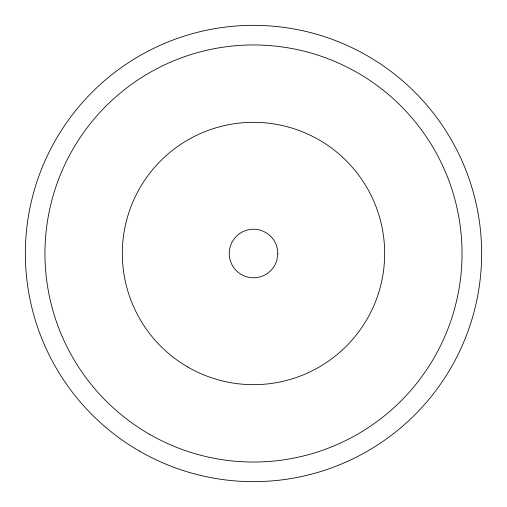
<?xml version="1.0" encoding="UTF-8"?>
<svg xmlns="http://www.w3.org/2000/svg" width="507" height="507" viewBox="0 0 507 507"><rect width="100%" height="100%" fill="white"/><g stroke="black" fill="none" stroke-linecap="round" stroke-linejoin="round"><path stroke-width="0.76" d="M277.804 253.5L276.974 259.793A24.279 24.279 0 0 1 238.746 272.779A24.279 24.279 0 0 1 241.376 232.491A24.279 24.279 0 0 1 277.589 250.344L277.804 253.5M139.425 451.084A228.15 228.15 0 0 0 481.65 253.5A228.15 228.15 0 0 0 139.425 55.916A228.15 228.15 0 0 0 139.425 451.084M149.229 434.1A208.535 208.535 0 0 0 462.035 253.5A208.535 208.535 0 0 0 149.229 72.9A208.535 208.535 0 0 0 149.229 434.1M187.913 367.093A131.167 131.167 0 0 0 384.667 253.5A131.167 131.167 0 0 0 187.913 139.9A131.167 131.167 0 0 0 187.913 367.093"/></g></svg>
